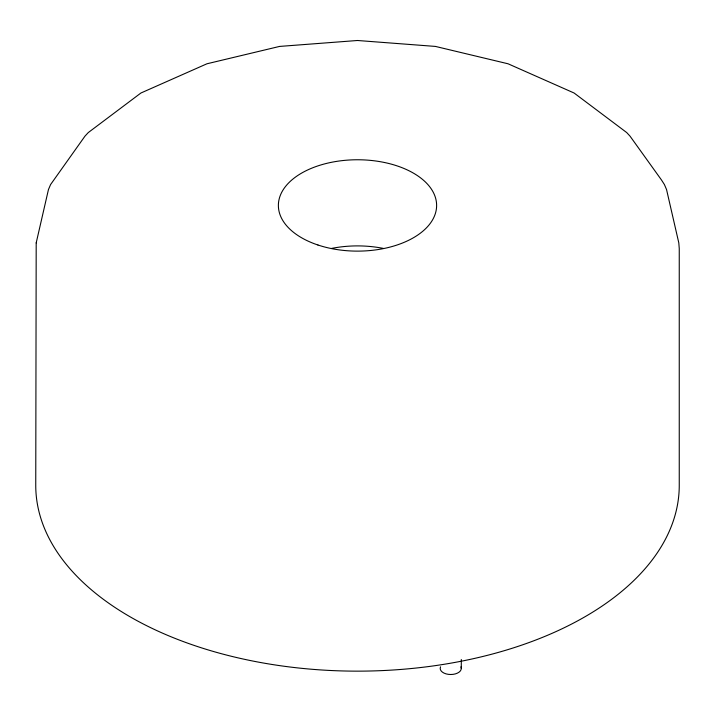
<?xml version="1.0" encoding="UTF-8"?>
<svg xmlns="http://www.w3.org/2000/svg" width="715" height="715" viewBox="0 0 715 715"><rect width="100%" height="100%" fill="white"/><g stroke="black" fill="none" stroke-linecap="round" stroke-linejoin="round"><path stroke-width="1.07" d="M461.291 659.507L461.291 668.409M460.934 666.836A10.546 6.086 0 0 1 450.745 674.504A10.546 6.086 0 0 1 440.556 666.836M331.546 248.427A79.115 45.68 0 0 1 383.455 248.427M36.197 242.886L35.75 485.378A321.75 185.757 0 0 0 357.5 671.144A321.75 185.757 0 0 0 679.25 485.378L679.25 248.507L678.803 242.886L666.55 189.555L664.405 184.55L661.464 179.957L630.022 136.136L626.706 132.561L574.091 93.013L508.061 63.787L435.435 46.421L357.5 40.496L279.565 46.421L206.939 63.787L140.909 93.013L88.294 132.561L84.978 136.136L50.595 184.55L48.45 189.555L36.197 242.886M317.943 245.004A79.115 45.68 0 0 0 436.615 205.446A79.115 45.68 0 0 0 317.943 165.88A79.115 45.68 0 0 0 317.943 245.004"/></g></svg>
